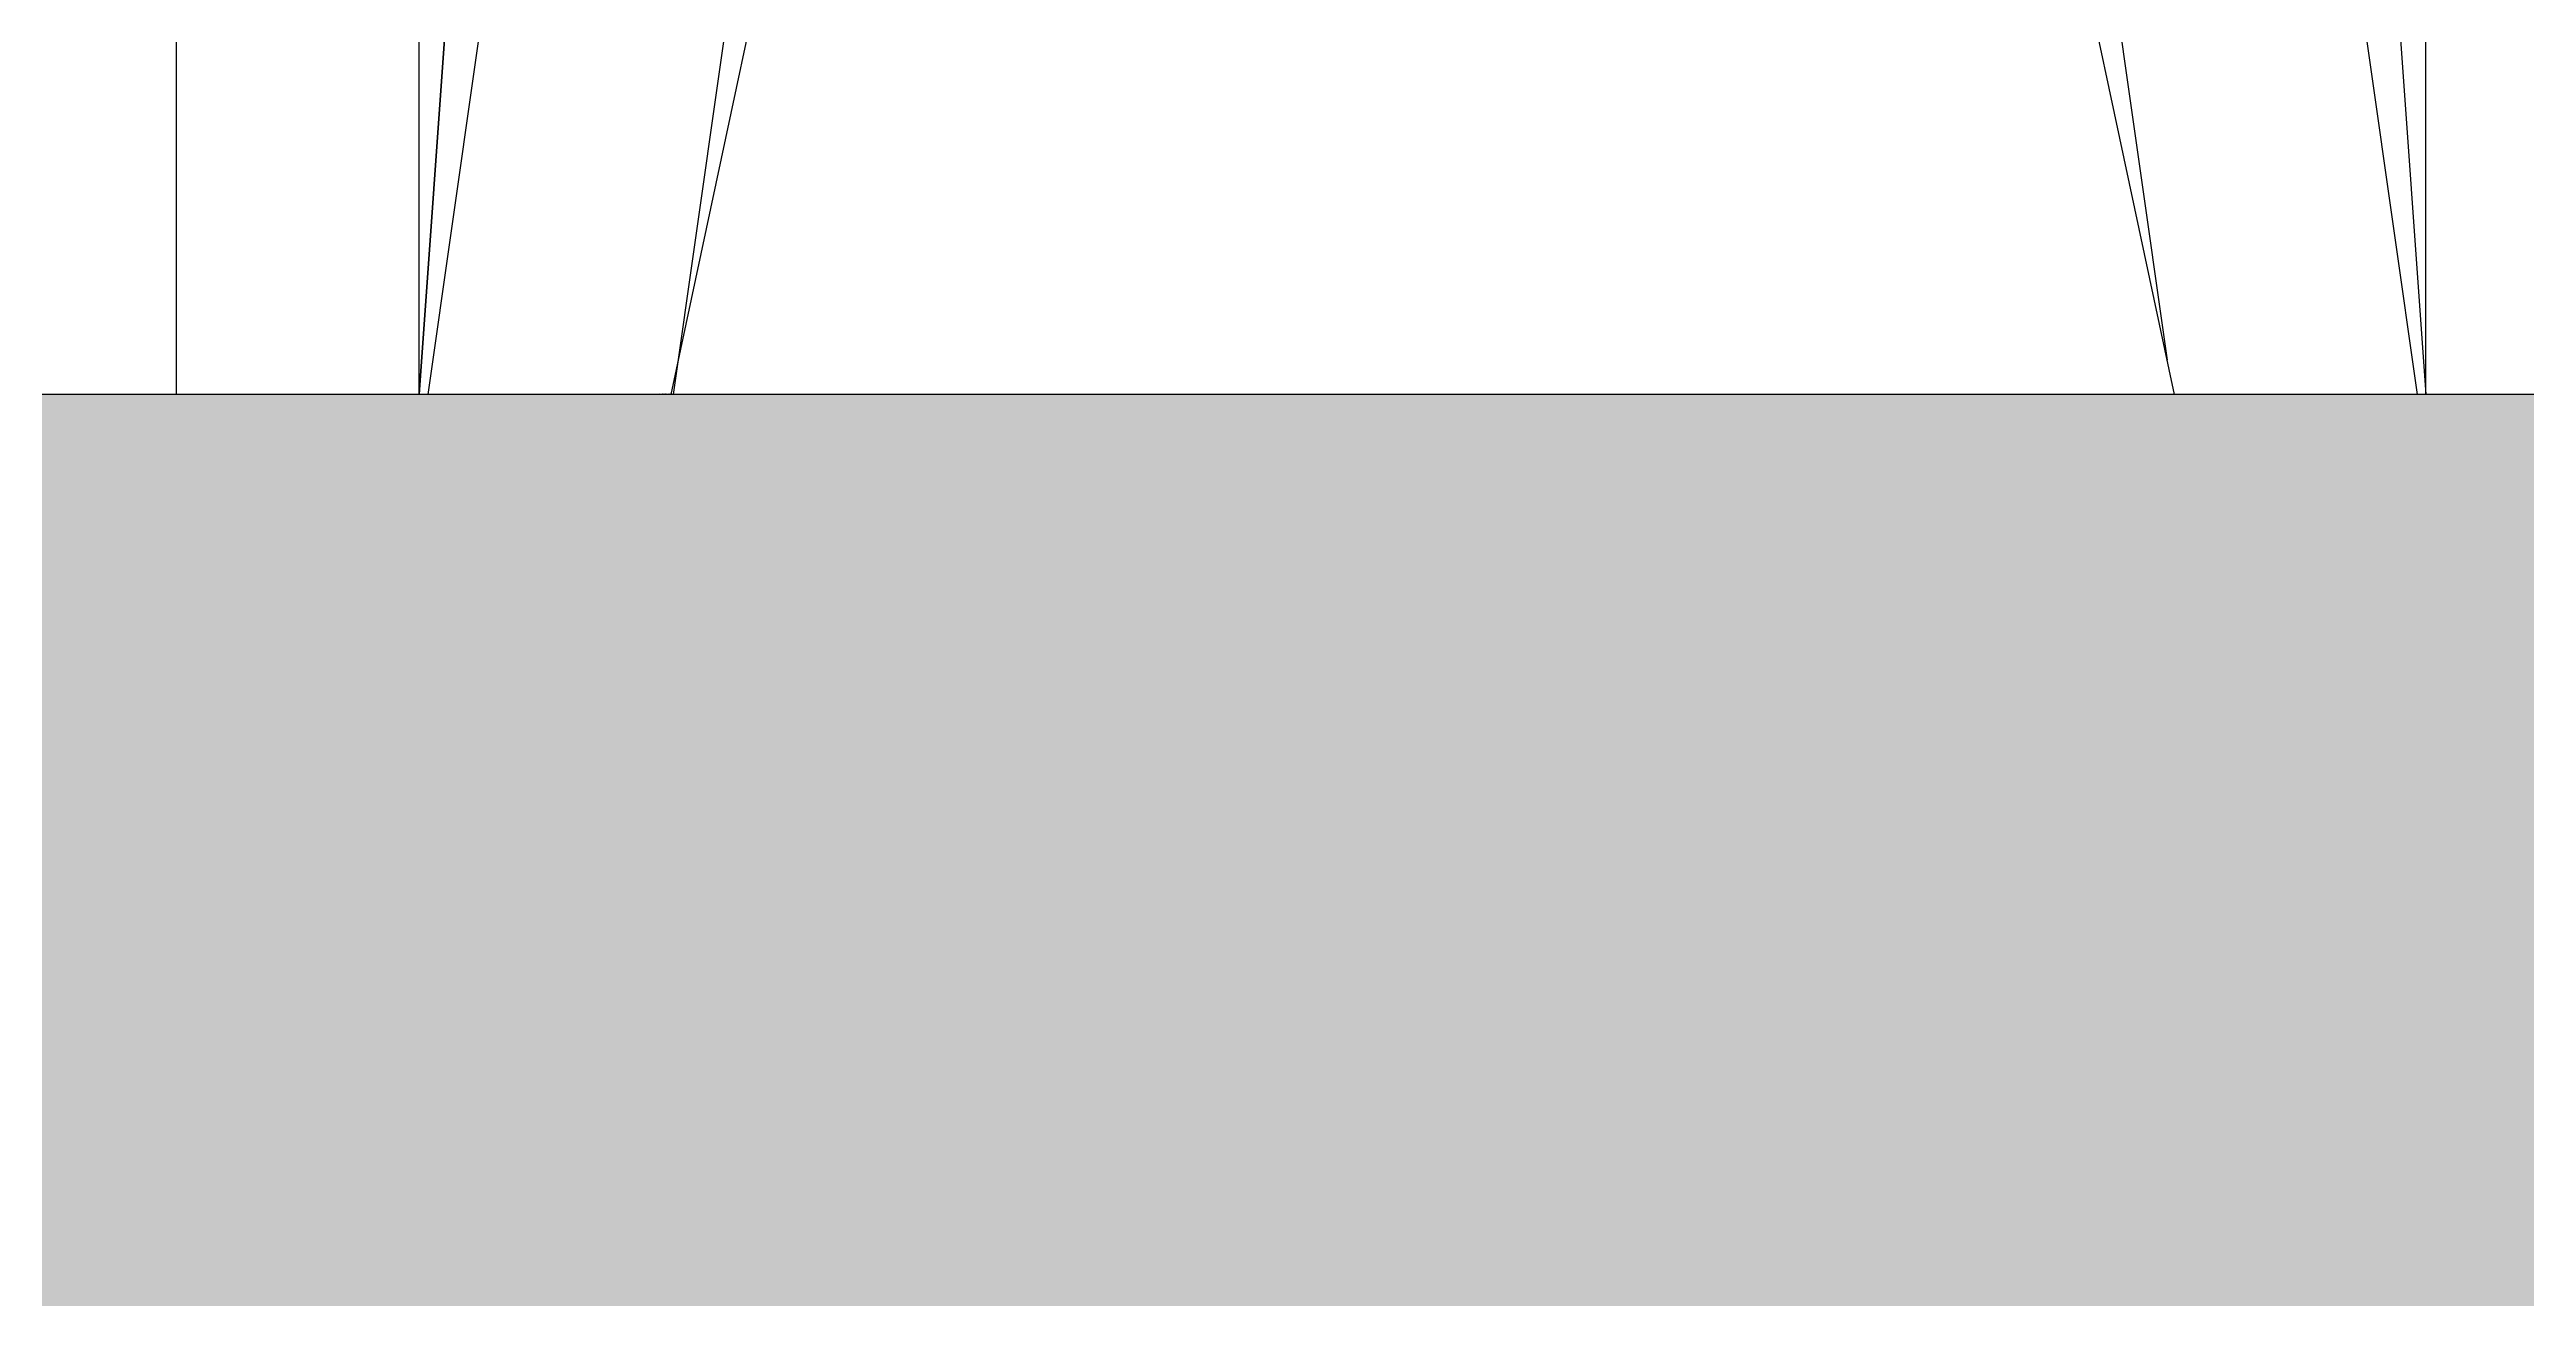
# Model space of a CAD drawing. Header units: inches. Extents: x 1.8 to 35.6, y -0.7 to 7.4.
# Drawn here: x 15.8158 to 15.9708, y 4.1927 to 4.2709 of the extents above; entities that cross this region are included whole.
import ezdxf

# ---------------------------------------------------------------- set-up
doc = ezdxf.new("R2010")
doc.units = ezdxf.units.IN
doc.header["$MEASUREMENT"] = 0
doc.layers.add('Conditions', color=1, linetype='Continuous')
doc.styles.get("Standard").update_dxf_attribs({"font": 'arial.ttf'})

# ---------------------------------------------------------------- blocks, each defined once
blk = doc.blocks.new('carpet-teeth2')
for points in [[(1.06352, 1.2548), (1.09508, 1.03348)], [(1.81042, 1.2548), (1.77917, 1.03563)], [(1.04847, 1.25266), (1.09523, 1.03348)], [(1.11097, 1.03348), (1.11097, 1.25266)], [(1.7786, 1.25266), (1.76297, 1.03348)], [(1.76297, 1.03348), (1.76297, 1.25266)], [(1.82547, 1.25266), (1.77872, 1.03348)], [(1.09261, 1.15848), (1.11043, 1.03348)], [(1.12617, 1.03348), (1.12617, 1.15848)], [(1.78134, 1.15848), (1.76351, 1.03348)], [(1.09508, 1.03348), (1.77872, 1.03348)]]:
    blk.add_lwpolyline(points)
blk.add_lwpolyline([(1.09535, 1.25266), (1.11097, 1.03348)], close=True)
at = {"insert": (1.09523, 1.03355), "char_height": 0.0000478, "width": 0.0010897, "attachment_point": 1}
blk.add_mtext('{\\fArial|b0|i0|c0|p34;BALCO TOOTHBRUSH}', dxfattribs=at)
blk = doc.blocks.new('CARPET')
at = {"layer": 'Conditions'}
h = blk.add_hatch(dxfattribs=at)
h.set_pattern_fill('EXPAND', color=256, scale=0.125, style=0)
h.set_pattern_definition([(30, (-3.104354, -6.35979), (2e-11, 0.075), [0.0625, -0.0125]), (330, (-3.104354, -6.35979), (0.0649519, 0.0375), [0.0625, -0.0125]), (330, (-3.05023, -6.32854), (0.0649519, 0.0375), [0.0625, -0.0125]), (30, (-3.05023, -6.31604), (2e-11, 0.075), [0.0625, -0.0125])])
h.paths.add_polyline_path([(3.94183, 0), (3.94183, 0.05821), (3.25663, 0.05821), (0.17641, 0.05821), (0, 0.05821), (0, 0)])
blk.add_line((0.17641, 0.05821), (3.94183, 0.05821), dxfattribs=at)
for p in [(-0.31843, -0.97527), (0.45918, -0.97527)]:
    blk.add_blockref('carpet-teeth2', p, dxfattribs=at)

msp = doc.modelspace()

# ---------------------------------------------------------------- block references
at = {"layer": 'Conditions', "xscale": -1}
msp.add_blockref('CARPET', (17.40905, 4.19111), dxfattribs=at)

doc.saveas('drawing.dxf')
